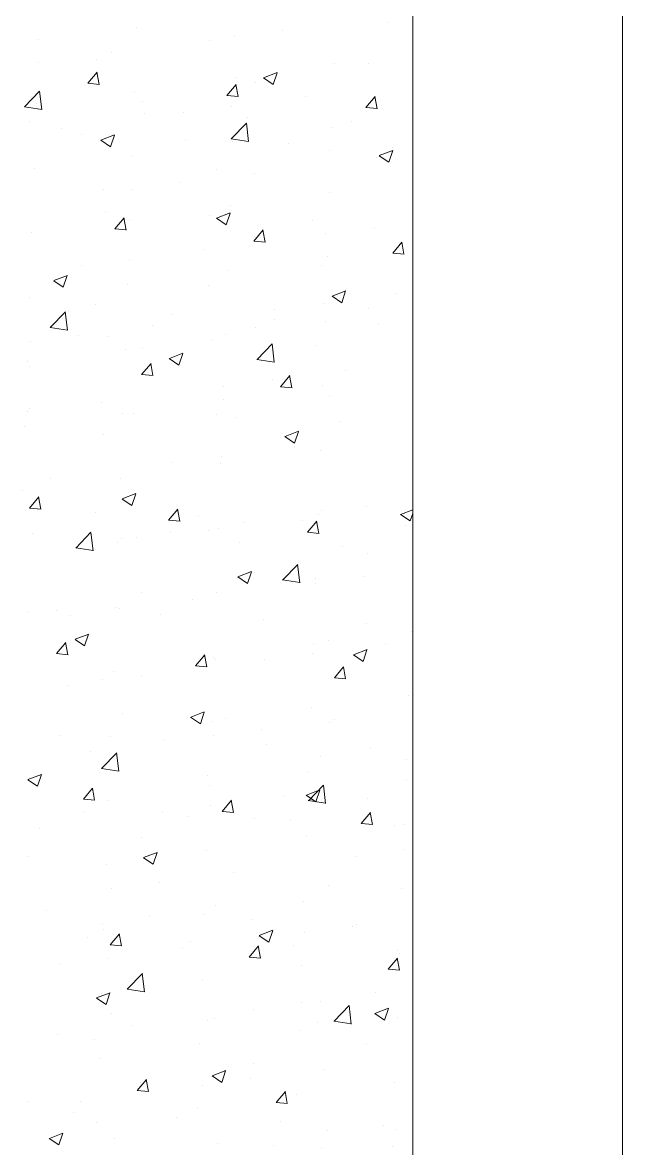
# Model space of a CAD drawing. Header units: millimetres. Extents: x 19632 to 183655, y 41319 to 69325.
# Drawn here: x 154863 to 155636, y 50848 to 52300 of the extents above; entities that cross this region are included whole.
import ezdxf

# ---------------------------------------------------------------- set-up
doc = ezdxf.new("R2010")
doc.units = ezdxf.units.MM
doc.header["$MEASUREMENT"] = 0
doc.linetypes.add('DASHED2', pattern=[0.375, 0.25, -0.125])
for name, color, linetype, lineweight in [('09-Arsiran', 8, 'Continuous', 5), ('DINDING', 1, 'Continuous', 20), ('Kabel', 2, 'DASHED2', 20)]:
    doc.layers.add(name, color=color, linetype=linetype, lineweight=lineweight)

# ---------------------------------------------------------------- blocks, each defined once
blk = doc.blocks.new('4')
at = {"layer": '09-Arsiran', "color": 251, "linetype": 'Continuous', "true_color": 0x636466}
for p, q in [((291.3723, -22.247), (291.3723, -22.247)), ((291.7029, -22.2413), (291.7029, -22.2413)), ((291.244, -22.2633), (291.244, -22.2633)), ((291.5001, -22.2592), (291.5001, -22.2592)), ((291.5637, -22.2509), (291.5637, -22.2509)), ((291.4676, -22.264), (291.4676, -22.264)), ((291.2435, -22.293), (291.2435, -22.293)), ((291.3195, -22.2894), (291.3195, -22.2894)), ((291.3397, -22.2804), (291.3397, -22.2804)), ((291.3081, -22.3207), (291.3204, -22.3061)), ((291.3229, -22.3221), (291.32, -22.3062)), ((291.5386, -22.3134), (291.5564, -22.3065)), ((291.5512, -22.3221), (291.5563, -22.3068)), ((291.6316, -22.2946), (291.6316, -22.2946)), ((291.6766, -22.2943), (291.6766, -22.2943)), ((291.3081, -22.3207), (291.3233, -22.3221)), ((291.4903, -22.3367), (291.5026, -22.3221)), ((291.5012, -22.3125), (291.5012, -22.3125)), ((291.5051, -22.3381), (291.5022, -22.3222)), ((291.5285, -22.3197), (291.5285, -22.3197)), ((291.5385, -22.3136), (291.5511, -22.3221)), ((291.2251, -22.3515), (291.2449, -22.3309)), ((291.2476, -22.355), (291.2448, -22.3309)), ((291.3692, -22.3316), (291.3692, -22.3316)), ((291.4903, -22.3367), (291.5055, -22.338)), ((291.225, -22.3514), (291.2476, -22.3549)), ((291.2409, -22.3478), (291.2409, -22.3478)), ((291.3803, -22.3452), (291.3803, -22.3452)), ((291.4969, -22.3511), (291.4969, -22.3511)), ((291.5931, -22.3384), (291.5931, -22.3384)), ((291.6725, -22.3526), (291.6848, -22.338)), ((291.6873, -22.354), (291.6844, -22.3381)), ((291.2466, -22.3539), (291.2466, -22.3539)), ((291.3822, -22.3597), (291.3822, -22.3597)), ((291.4333, -22.3594), (291.4333, -22.3594)), ((291.5178, -22.3654), (291.5178, -22.3654)), ((291.6725, -22.3526), (291.6877, -22.3539)), ((291.2322, -22.3706), (291.2322, -22.3706)), ((291.2729, -22.3805), (291.2729, -22.3805)), ((291.4962, -22.3936), (291.516, -22.3729)), ((291.5187, -22.3971), (291.5159, -22.373)), ((291.6285, -22.3792), (291.6285, -22.3792)), ((291.6534, -22.3711), (291.6534, -22.3711)), ((291.3002, -22.3881), (291.3002, -22.3881)), ((291.3251, -22.3955), (291.3377, -22.404)), ((291.3252, -22.3953), (291.343, -22.3885)), ((291.3377, -22.404), (291.3429, -22.3887)), ((291.4358, -22.3938), (291.4358, -22.3938)), ((291.4961, -22.3934), (291.5187, -22.397)), ((291.4981, -22.3971), (291.4981, -22.3971)), ((291.5714, -22.3995), (291.5714, -22.3995)), ((291.6255, -22.4086), (291.6255, -22.4086)), ((291.6902, -22.4156), (291.708, -22.4088)), ((291.7028, -22.4244), (291.7079, -22.409)), ((291.707, -22.4053), (291.707, -22.4053)), ((291.3662, -22.4161), (291.3662, -22.4161)), ((291.6867, -22.4175), (291.6867, -22.4175)), ((291.6901, -22.4159), (291.7028, -22.4244)), ((291.2379, -22.4324), (291.2379, -22.4324)), ((291.4773, -22.4341), (291.4773, -22.4341)), ((291.5263, -22.4386), (291.5263, -22.4386)), ((291.4301, -22.4512), (291.4301, -22.4512)), ((291.3292, -22.4595), (291.3292, -22.4595)), ((291.3665, -22.4596), (291.3665, -22.4596)), ((291.6254, -22.4637), (291.6254, -22.4637)), ((291.495, -22.4816), (291.495, -22.4816)), ((291.3317, -22.4888), (291.3317, -22.4888)), ((291.3434, -22.5118), (291.3556, -22.4972)), ((291.3582, -22.5132), (291.3552, -22.4973)), ((291.4673, -22.4945), (291.4673, -22.4945)), ((291.4767, -22.4978), (291.4893, -22.5063)), ((291.4768, -22.4976), (291.4946, -22.4907)), ((291.4894, -22.5063), (291.4945, -22.4909)), ((291.3434, -22.5118), (291.3586, -22.5131)), ((291.3631, -22.5007), (291.3631, -22.5007)), ((291.5256, -22.5277), (291.5378, -22.5131)), ((291.5404, -22.5291), (291.5374, -22.5132)), ((291.6029, -22.5002), (291.6029, -22.5002)), ((291.6834, -22.5093), (291.6834, -22.5093)), ((291.2348, -22.5169), (291.2348, -22.5169)), ((291.5256, -22.5277), (291.5408, -22.5291)), ((291.6199, -22.5176), (291.6199, -22.5176)), ((291.7078, -22.5437), (291.72, -22.5291)), ((291.7225, -22.5451), (291.7196, -22.5292)), ((291.4594, -22.5388), (291.4594, -22.5388)), ((291.7078, -22.5437), (291.7229, -22.545)), ((291.3632, -22.5514), (291.3632, -22.5514)), ((291.6223, -22.5483), (291.6223, -22.5483)), ((291.2634, -22.5795), (291.2812, -22.5727)), ((291.2759, -22.5882), (291.2811, -22.5729)), ((291.2997, -22.5598), (291.2997, -22.5598)), ((291.4919, -22.5662), (291.4919, -22.5662)), ((291.615, -22.5602), (291.615, -22.5602)), ((291.2633, -22.5797), (291.2759, -22.5882)), ((291.36, -22.5852), (291.36, -22.5852)), ((291.4669, -22.5856), (291.4669, -22.5856)), ((291.2317, -22.6015), (291.2317, -22.6015)), ((291.6283, -22.6), (291.641, -22.6086)), ((291.6284, -22.5998), (291.6462, -22.593)), ((291.641, -22.6086), (291.6461, -22.5932)), ((291.7128, -22.5968), (291.7128, -22.5968)), ((291.3187, -22.611), (291.3187, -22.611)), ((291.553, -22.6178), (291.553, -22.6178)), ((291.6166, -22.6094), (291.6166, -22.6094)), ((291.6758, -22.616), (291.6758, -22.616)), ((291.2588, -22.641), (291.2786, -22.6204)), ((291.2813, -22.6445), (291.2785, -22.6204)), ((291.2822, -22.6186), (291.2822, -22.6186)), ((291.4178, -22.6243), (291.4178, -22.6243)), ((291.5534, -22.63), (291.5534, -22.63)), ((291.6192, -22.6329), (291.6192, -22.6329)), ((291.2587, -22.6409), (291.2813, -22.6444)), ((291.3926, -22.6389), (291.3926, -22.6389)), ((291.5277, -22.6414), (291.5277, -22.6414)), ((291.689, -22.6358), (291.689, -22.6358)), ((291.2328, -22.66), (291.2328, -22.66)), ((291.2964, -22.6516), (291.2964, -22.6516)), ((291.3358, -22.6527), (291.3358, -22.6527)), ((291.4714, -22.6584), (291.4714, -22.6584)), ((291.4888, -22.6507), (291.4888, -22.6507)), ((291.5299, -22.683), (291.5496, -22.6624)), ((291.5524, -22.6865), (291.5496, -22.6624)), ((291.3569, -22.6698), (291.3569, -22.6698)), ((291.3796, -22.6668), (291.3796, -22.6668)), ((291.415, -22.6817), (291.4328, -22.6749)), ((291.4275, -22.6905), (291.4327, -22.6751)), ((291.607, -22.6642), (291.607, -22.6642)), ((291.2286, -22.686), (291.2286, -22.686)), ((291.3786, -22.7028), (291.3909, -22.6882)), ((291.3934, -22.7043), (291.3905, -22.6883)), ((291.4149, -22.682), (291.4275, -22.6905)), ((291.5298, -22.6829), (291.5524, -22.6864)), ((291.2315, -22.6922), (291.2315, -22.6922)), ((291.3786, -22.7029), (291.3938, -22.7042)), ((291.5608, -22.7188), (291.5731, -22.7042)), ((291.5756, -22.7202), (291.5727, -22.7043)), ((291.646, -22.697), (291.646, -22.697)), ((291.4862, -22.718), (291.4862, -22.718)), ((291.5498, -22.7096), (291.5498, -22.7096)), ((291.5608, -22.7188), (291.576, -22.7201)), ((291.6161, -22.7174), (291.6161, -22.7174)), ((291.4857, -22.7353), (291.4857, -22.7353)), ((291.6247, -22.7303), (291.6247, -22.7303)), ((291.2317, -22.7477), (291.2317, -22.7477)), ((291.3258, -22.7391), (291.3258, -22.7391)), ((291.2296, -22.7518), (291.2296, -22.7518)), ((291.3538, -22.7543), (291.3538, -22.7543)), ((291.3673, -22.7534), (291.3673, -22.7534)), ((291.4766, -22.7557), (291.4766, -22.7557)), ((291.5029, -22.7591), (291.5029, -22.7591)), ((291.6385, -22.7649), (291.6385, -22.7649)), ((291.2255, -22.7706), (291.2255, -22.7706)), ((291.5666, -22.784), (291.5844, -22.7772)), ((291.5792, -22.7928), (291.5843, -22.7774)), ((291.3285, -22.7811), (291.3285, -22.7811)), ((291.5665, -22.7842), (291.5792, -22.7928)), ((291.483, -22.8098), (291.483, -22.8098)), ((291.5792, -22.7971), (291.5792, -22.7971)), ((291.613, -22.802), (291.613, -22.802)), ((291.4194, -22.8182), (291.4194, -22.8182)), ((291.4826, -22.8199), (291.4826, -22.8199)), ((291.259, -22.8393), (291.259, -22.8393)), ((291.3507, -22.8389), (291.3507, -22.8389)), ((291.2224, -22.8552), (291.2224, -22.8552)), ((291.2317, -22.878), (291.2439, -22.8634)), ((291.2465, -22.8794), (291.2435, -22.8634)), ((291.3531, -22.8662), (291.3657, -22.8747)), ((291.3532, -22.8659), (291.371, -22.8591)), ((291.3657, -22.8747), (291.3709, -22.8593)), ((291.2317, -22.878), (291.2469, -22.8793)), ((291.3178, -22.8832), (291.3178, -22.8832)), ((291.4139, -22.8939), (291.4261, -22.8793)), ((291.4287, -22.8953), (291.4257, -22.8794)), ((291.6142, -22.8818), (291.6142, -22.8818)), ((291.6728, -22.8762), (291.6728, -22.8762)), ((291.7182, -22.8863), (291.734, -22.8802)), ((291.4139, -22.8939), (291.4291, -22.8952)), ((291.4534, -22.8889), (291.4534, -22.8889)), ((291.5124, -22.8973), (291.5124, -22.8973)), ((291.589, -22.8947), (291.589, -22.8947)), ((291.5961, -22.9098), (291.6083, -22.8952)), ((291.6108, -22.9112), (291.6079, -22.8953)), ((291.61, -22.8865), (291.61, -22.8865)), ((291.7181, -22.8865), (291.7308, -22.895)), ((291.7308, -22.895), (291.734, -22.8853)), ((291.2358, -22.9116), (291.2358, -22.9116)), ((291.2924, -22.9305), (291.3122, -22.9098)), ((291.315, -22.934), (291.3122, -22.9099)), ((291.4162, -22.91), (291.4162, -22.91)), ((291.4661, -22.9072), (291.4661, -22.9072)), ((291.4795, -22.9044), (291.4795, -22.9044)), ((291.5961, -22.9098), (291.6112, -22.9112)), ((291.7246, -22.9004), (291.7246, -22.9004)), ((291.3476, -22.9235), (291.3476, -22.9235)), ((291.3526, -22.9184), (291.3526, -22.9184)), ((291.3714, -22.9173), (291.3714, -22.9173)), ((291.507, -22.9231), (291.507, -22.9231)), ((291.2924, -22.9303), (291.315, -22.9338)), ((291.318, -22.9327), (291.318, -22.9327)), ((291.6426, -22.9288), (291.6426, -22.9288)), ((291.6751, -22.9376), (291.6751, -22.9376)), ((291.5635, -22.9725), (291.5833, -22.9519)), ((291.586, -22.976), (291.5832, -22.9519)), ((291.5047, -22.9684), (291.5174, -22.9769)), ((291.5048, -22.9682), (291.5226, -22.9614)), ((291.5174, -22.9769), (291.5225, -22.9616)), ((291.527, -22.963), (291.527, -22.963)), ((291.5635, -22.9724), (291.5861, -22.9759)), ((291.6069, -22.9711), (291.6069, -22.9711)), ((291.6695, -22.968), (291.6695, -22.968)), ((291.606, -22.9764), (291.606, -22.9764)), ((291.3788, -22.9884), (291.3788, -22.9884)), ((291.4455, -22.9975), (291.4455, -22.9975)), ((291.4765, -22.989), (291.4765, -22.989)), ((291.2307, -23.0139), (291.2307, -23.0139)), ((291.2673, -23.0123), (291.2673, -23.0123)), ((291.3445, -23.008), (291.3445, -23.008)), ((291.3493, -23.0102), (291.3493, -23.0102)), ((291.2858, -23.0185), (291.2858, -23.0185)), ((291.4029, -23.0181), (291.4029, -23.0181)), ((291.5385, -23.0238), (291.5385, -23.0238)), ((291.6741, -23.0295), (291.6741, -23.0295)), ((291.2914, -23.0501), (291.3092, -23.0433)), ((291.3039, -23.0589), (291.3091, -23.0435)), ((291.7321, -23.0394), (291.7321, -23.0394)), ((291.2669, -23.069), (291.2792, -23.0544)), ((291.2817, -23.0704), (291.2788, -23.0545)), ((291.2913, -23.0503), (291.3039, -23.0589)), ((291.6038, -23.0556), (291.6038, -23.0556)), ((291.624, -23.0519), (291.624, -23.0519)), ((291.6989, -23.0555), (291.6989, -23.0555)), ((291.2669, -23.069), (291.2821, -23.0704)), ((291.4491, -23.085), (291.4614, -23.0704)), ((291.4639, -23.0864), (291.461, -23.0704)), ((291.4734, -23.0735), (291.4734, -23.0735)), ((291.6027, -23.0682), (291.6027, -23.0682)), ((291.6563, -23.0707), (291.669, -23.0792)), ((291.6564, -23.0705), (291.6742, -23.0636)), ((291.669, -23.0792), (291.6741, -23.0639)), ((291.4491, -23.085), (291.4643, -23.0863)), ((291.4758, -23.0773), (291.4758, -23.0773)), ((291.5391, -23.0766), (291.5391, -23.0766)), ((291.6313, -23.1009), (291.6435, -23.0863)), ((291.6461, -23.1023), (291.6432, -23.0864)), ((291.3277, -23.1028), (291.3277, -23.1028)), ((291.3414, -23.0926), (291.3414, -23.0926)), ((291.3787, -23.0977), (291.3787, -23.0977)), ((291.6313, -23.1009), (291.6465, -23.1022)), ((291.2825, -23.1103), (291.2825, -23.1103)), ((291.729, -23.1239), (291.729, -23.1239)), ((291.3534, -23.1478), (291.3534, -23.1478)), ((291.443, -23.1524), (291.4608, -23.1456)), ((291.4556, -23.1611), (291.4607, -23.1458)), ((291.6007, -23.1402), (291.6007, -23.1402)), ((291.4429, -23.1526), (291.4556, -23.1611)), ((291.4703, -23.1581), (291.4703, -23.1581)), ((291.489, -23.1536), (291.489, -23.1536)), ((291.6246, -23.1593), (291.6246, -23.1593)), ((291.6321, -23.1557), (291.6321, -23.1557)), ((291.2714, -23.1762), (291.2714, -23.1762)), ((291.3384, -23.1771), (291.3384, -23.1771)), ((291.4723, -23.1767), (291.4723, -23.1767)), ((291.5359, -23.1684), (291.5359, -23.1684)), ((291.407, -23.182), (291.407, -23.182)), ((291.5426, -23.1877), (291.5426, -23.1877)), ((291.6782, -23.1934), (291.6782, -23.1934)), ((291.3119, -23.1979), (291.3119, -23.1979)), ((291.3261, -23.2199), (291.3459, -23.1993)), ((291.3486, -23.2234), (291.3458, -23.1993)), ((291.6135, -23.2035), (291.6135, -23.2035)), ((291.7259, -23.2085), (291.7259, -23.2085)), ((291.3261, -23.2198), (291.3487, -23.2233)), ((291.2295, -23.2345), (291.2421, -23.243)), ((291.2296, -23.2343), (291.2474, -23.2275)), ((291.2421, -23.243), (291.2473, -23.2277)), ((291.4654, -23.2289), (291.4654, -23.2289)), ((291.5976, -23.2247), (291.5976, -23.2247)), ((291.7257, -23.2348), (291.7257, -23.2348)), ((291.3022, -23.2601), (291.3144, -23.2455)), ((291.317, -23.2615), (291.314, -23.2456)), ((291.4672, -23.2426), (291.4672, -23.2426)), ((291.5946, -23.2547), (291.6124, -23.2478)), ((291.5972, -23.262), (291.617, -23.2414)), ((291.6072, -23.2634), (291.6123, -23.248)), ((291.6197, -23.2655), (291.6169, -23.2414)), ((291.3022, -23.2601), (291.3174, -23.2614)), ((291.3172, -23.2543), (291.3172, -23.2543)), ((291.3353, -23.2617), (291.3353, -23.2617)), ((291.4844, -23.276), (291.4966, -23.2614)), ((291.4992, -23.2774), (291.4962, -23.2615)), ((291.5653, -23.2559), (291.5653, -23.2559)), ((291.5945, -23.2549), (291.6072, -23.2634)), ((291.5971, -23.2619), (291.6197, -23.2654)), ((291.6744, -23.2592), (291.6744, -23.2592)), ((291.3029, -23.277), (291.3029, -23.277)), ((291.4055, -23.2769), (291.4055, -23.2769)), ((291.4385, -23.2827), (291.4385, -23.2827)), ((291.4691, -23.2686), (291.4691, -23.2686)), ((291.4844, -23.276), (291.4995, -23.2774)), ((291.6665, -23.2919), (291.6788, -23.2774)), ((291.6813, -23.2934), (291.6784, -23.2774)), ((291.5262, -23.2847), (291.5262, -23.2847)), ((291.5741, -23.2884), (291.5741, -23.2884)), ((291.6665, -23.292), (291.6817, -23.2933)), ((291.7097, -23.2941), (291.7097, -23.2941)), ((291.7228, -23.293), (291.7228, -23.293)), ((291.2451, -23.298), (291.2451, -23.298)), ((291.3781, -23.3101), (291.3781, -23.3101)), ((291.5945, -23.3093), (291.5945, -23.3093)), ((291.4641, -23.3272), (291.4641, -23.3272)), ((291.7225, -23.3266), (291.7225, -23.3266)), ((291.23, -23.3355), (291.23, -23.3355)), ((291.3811, -23.3368), (291.3938, -23.3453)), ((291.3812, -23.3366), (291.399, -23.3298)), ((291.3938, -23.3453), (291.3989, -23.33)), ((291.6589, -23.3349), (291.6589, -23.3349)), ((291.3322, -23.3462), (291.3322, -23.3462)), ((291.4985, -23.3561), (291.4985, -23.3561)), ((291.4023, -23.3687), (291.4023, -23.3687)), ((291.3387, -23.3771), (291.3387, -23.3771)), ((291.6232, -23.3735), (291.6232, -23.3735)), ((291.7197, -23.3776), (291.7197, -23.3776)), ((291.4751, -23.399), (291.4751, -23.399)), ((291.5914, -23.3939), (291.5914, -23.3939)), ((291.2534, -23.4067), (291.2534, -23.4067)), ((291.389, -23.4125), (291.389, -23.4125)), ((291.461, -23.4117), (291.461, -23.4117)), ((291.327, -23.4244), (291.327, -23.4244)), ((291.5246, -23.4182), (291.5246, -23.4182)), ((291.6556, -23.4268), (291.6556, -23.4268)), ((291.6602, -23.4239), (291.6602, -23.4239)), ((291.307, -23.4409), (291.307, -23.4409)), ((291.3291, -23.4308), (291.3291, -23.4308)), ((291.3374, -23.4511), (291.3497, -23.4365)), ((291.3522, -23.4525), (291.3493, -23.4366)), ((291.5327, -23.4391), (291.5454, -23.4476)), ((291.5328, -23.4388), (291.5506, -23.432)), ((291.5454, -23.4476), (291.5505, -23.4322)), ((291.5921, -23.4351), (291.5921, -23.4351)), ((291.3374, -23.4511), (291.3526, -23.4525)), ((291.4316, -23.4562), (291.4316, -23.4562)), ((291.4426, -23.4466), (291.4426, -23.4466)), ((291.5196, -23.4671), (291.5319, -23.4525)), ((291.5344, -23.4685), (291.5315, -23.4526)), ((291.5782, -23.4523), (291.5782, -23.4523)), ((291.7138, -23.4581), (291.7138, -23.4581)), ((291.3354, -23.4689), (291.3354, -23.4689)), ((291.5196, -23.4671), (291.5348, -23.4684)), ((291.7018, -23.483), (291.714, -23.4684)), ((291.7166, -23.4844), (291.7136, -23.4685)), ((291.7166, -23.4621), (291.7166, -23.4621)), ((291.2719, -23.4773), (291.2719, -23.4773)), ((291.3598, -23.5094), (291.3796, -23.4888)), ((291.3823, -23.5129), (291.3795, -23.4888)), ((291.5883, -23.4784), (291.5883, -23.4784)), ((291.7018, -23.483), (291.717, -23.4843)), ((291.4579, -23.4963), (291.4579, -23.4963)), ((291.3194, -23.5208), (291.3372, -23.5139)), ((291.326, -23.5153), (291.326, -23.5153)), ((291.332, -23.5295), (291.3371, -23.5142)), ((291.3597, -23.5093), (291.3823, -23.5128)), ((291.685, -23.5143), (291.685, -23.5143)), ((291.3193, -23.521), (291.332, -23.5295)), ((291.5888, -23.5269), (291.5888, -23.5269)), ((291.6127, -23.5251), (291.6127, -23.5251)), ((291.6309, -23.5514), (291.6507, -23.5308)), ((291.6534, -23.555), (291.6506, -23.5308)), ((291.3385, -23.5416), (291.3385, -23.5416)), ((291.4741, -23.5473), (291.4741, -23.5473)), ((291.5252, -23.5353), (291.5252, -23.5353)), ((291.6843, -23.5413), (291.697, -23.5498)), ((291.6844, -23.5411), (291.7022, -23.5343)), ((291.697, -23.5498), (291.7021, -23.5345)), ((291.7135, -23.5467), (291.7135, -23.5467)), ((291.3648, -23.5564), (291.3648, -23.5564)), ((291.4646, -23.5505), (291.4646, -23.5505)), ((291.5852, -23.563), (291.5852, -23.563)), ((291.6097, -23.553), (291.6097, -23.553)), ((291.6308, -23.5513), (291.6534, -23.5548)), ((291.2686, -23.5691), (291.2686, -23.5691)), ((291.3165, -23.5759), (291.3165, -23.5759)), ((291.4548, -23.5808), (291.4548, -23.5808)), ((291.6736, -23.5809), (291.6736, -23.5809)), ((291.3229, -23.5999), (291.3229, -23.5999)), ((291.5255, -23.6063), (291.5255, -23.6063)), ((291.471, -23.623), (291.4888, -23.6162)), ((291.4836, -23.6318), (291.4887, -23.6164)), ((291.6182, -23.6145), (291.6182, -23.6145)), ((291.3727, -23.6422), (291.3849, -23.6276)), ((291.3773, -23.6317), (291.3773, -23.6317)), ((291.3875, -23.6436), (291.3845, -23.6277)), ((291.4584, -23.6355), (291.4584, -23.6355)), ((291.4709, -23.6232), (291.4836, -23.6318)), ((291.522, -23.6271), (291.522, -23.6271)), ((291.7105, -23.6313), (291.7105, -23.6313)), ((291.3727, -23.6422), (291.3878, -23.6435)), ((291.5548, -23.6581), (291.5671, -23.6435)), ((291.5696, -23.6595), (291.5667, -23.6436)), ((291.5822, -23.6475), (291.5822, -23.6475)), ((291.2292, -23.6571), (291.2292, -23.6571)), ((291.298, -23.6566), (291.298, -23.6566)), ((291.4517, -23.6654), (291.4517, -23.6654)), ((291.5548, -23.6581), (291.57, -23.6595)), ((291.289, -23.6714), (291.289, -23.6714)), ((291.4246, -23.6771), (291.4246, -23.6771)), ((291.3198, -23.6844), (291.3198, -23.6844)), ((291.5602, -23.6828), (291.5602, -23.6828)), ((291.6225, -23.6952), (291.6225, -23.6952)), ((291.6958, -23.6886), (291.6958, -23.6886)), ((291.7118, -23.6935), (291.7118, -23.6935)), ((291.2575, -23.7052), (291.2701, -23.7137)), ((291.2576, -23.705), (291.2754, -23.6981)), ((291.2702, -23.7137), (291.2753, -23.6983)), ((291.3426, -23.7055), (291.3426, -23.7055)), ((291.4782, -23.7112), (291.4782, -23.7112)), ((291.5514, -23.7146), (291.5514, -23.7146)), ((291.6138, -23.717), (291.6138, -23.717)), ((291.7074, -23.7158), (291.7074, -23.7158))]:
    blk.add_line(p, q, dxfattribs=at)
at = {"layer": 'DINDING', "color": 251, "linetype": 'Continuous', "true_color": 0x636466, "transparency": 33554687}
for p, q in [((292.009, -20.4291), (292.009, -25.2041)), ((291.734, -21.1291), (291.734, -25.0041))]:
    blk.add_line(p, q, dxfattribs=at)
blk = doc.blocks.new('SASA3211')
at = {"layer": 'Kabel'}
blk.add_blockref('4', (805341.7735, 113033.2681), dxfattribs=at)

msp = doc.modelspace()

# ---------------------------------------------------------------- block references
at = {"xscale": 982.534900105011, "yscale": 982.534900105011, "zscale": 982.534900105011}
msp.add_blockref('SASA3211', (-791407671.8, -110984978.7), dxfattribs=at)

doc.saveas('drawing.dxf')
